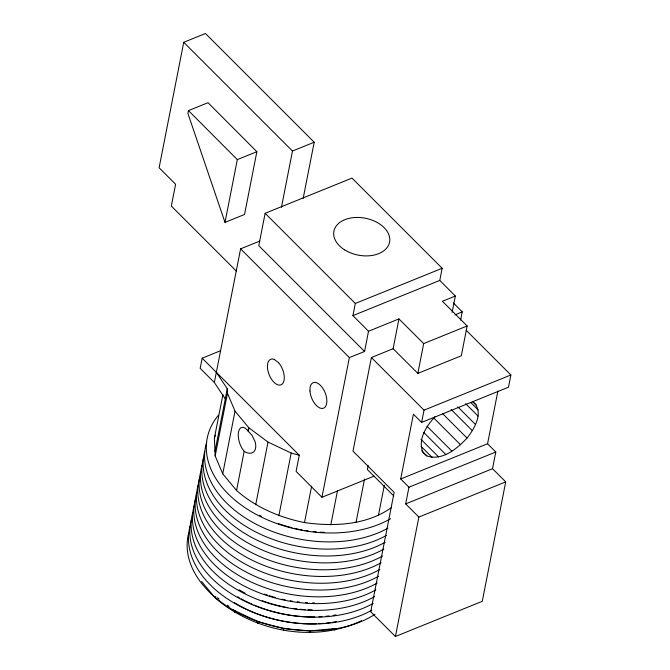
<?xml version="1.0" encoding="UTF-8"?>
<svg xmlns="http://www.w3.org/2000/svg" width="670" height="670" viewBox="0 0 670 670"><rect width="100%" height="100%" fill="white"/><g stroke="black" fill="none" stroke-linecap="round" stroke-linejoin="round"><path stroke-width="1" d="M435.199 416.514C426.606 425.701 417.184 439.796 423.122 452.61L426.84 455.935C442.351 461.169 457.141 448.632 467.057 438.063C474.469 428.708 484.318 412.134 473.296 402.017M374.053 476.152L321.952 497.266L349.363 357.587L364.589 351.499L368.5 331.24L352.923 315.612L355.309 303.468L265.136 213.303L351.993 178.111L442.158 268.276L439.78 280.42L455.332 296.048L452.133 312.371M391.288 507.718C366.306 525.347 333.819 526.712 304.49 522.583C279.591 517.558 255.747 507.374 236.56 490.474L244.165 451.295L242.28 448.758A13.794 6.516 72.8 0 1 238.696 431.212A13.794 6.516 72.8 0 1 247.339 430.106M455.332 296.048L442.409 301.282L467.132 325.972L461.312 355.762L417.862 373.391L393.131 348.71L398.943 318.903L368.5 331.24M417.862 373.391L423.666 343.584L398.943 318.903M303.183 198.345L314.197 142.224L205.447 33.5L183.731 42.302L159.117 167.776L175.615 184.275L171.319 206.067L236.485 271.233M188.479 110.609L187.918 113.465L225.003 222.39L244.55 214.475L256.861 151.705L208.027 102.694L188.479 110.609L237.314 159.627L225.003 222.39M220.489 350.753L202.156 358.19L200.171 368.316L214.341 382.486L225.287 398.868M214.341 382.486L240.605 248.838L259.901 241.024M236.56 490.474L222.733 473.824L215.171 455.952L214.392 438.063L222.917 394.605M214.978 451.421L227.272 388.742L216.351 372.336L202.156 358.19M215.171 455.952L227.473 393.273L227.272 388.742M265.136 213.303L258.788 245.689L364.589 351.499M222.733 473.824L235.028 411.154L227.473 393.273M281.442 207.315L292.48 151.026L183.731 42.302M361.566 620.638C314.498 643.359 254.55 631.718 215.439 598.151L215.765 596.476M234.584 612.439L234.91 610.764L233.252 609.524M255.714 504.761L268.008 442.083L248.855 427.795L235.028 411.154M257.757 623.393L258.084 621.718L234.91 610.764M278.879 515.707L291.174 453.037L268.008 442.083M216.351 372.336L299.264 455.206L296.09 471.37L321.952 497.266M283.368 630.261L283.695 628.586L310.001 630.906L335.201 628.519L334.874 630.194M304.49 522.583L311.634 486.202M309.674 632.581L310.001 630.906M330.796 524.895L337.538 490.549M393.131 348.71L371.389 357.537L352.99 451.144L394.144 492.35L370.711 611.785L395.426 636.5L482.283 601.3L505.708 481.872L492.525 468.699L495.8 452.016L487.567 443.766L497.869 391.113M356.005 522.508L364.53 479.067M368.165 465.491L367.369 469.544L393.851 496.018M378.391 515.573L384.346 485.264M395.426 636.5L418.859 517.072L405.677 503.899L408.951 487.216L400.71 478.966L413.398 414.169L421.639 422.401L508.488 387.201L510.883 374.974L466.286 330.385M421.639 422.401L424.026 410.166L371.389 357.537M460.625 320.059L462.233 311.843L453.356 302.966M244.165 451.295C246.878 453.113 250.764 454.277 253.578 452.016A13.635 8.275 58.6 0 0 255.044 441.522L251.878 435.14L248.176 431.229L248.855 427.795M214.392 438.063L215.464 435.123M454.972 314.908L462.233 311.843M237.314 159.627L256.861 151.705M292.48 151.026L314.197 142.224M355.309 303.468L442.158 268.276M352.923 315.612L439.78 280.42M423.666 343.584L467.132 325.972M424.026 410.166L510.883 374.974M400.71 478.966L487.567 443.766M408.951 487.216L495.8 452.016M405.677 503.899L492.525 468.699M418.859 517.072L505.708 481.872M291.174 453.037L299.264 455.206M258.084 621.718L283.695 628.586M274.231 359.413L278.611 362.746M217.432 597.724L219.09 598.963M227.423 605.178L229.09 606.417M472.518 401.632L476.236 404.956M470.801 402.561L478.145 409.906M465.625 403.658L478.112 416.145M457.87 406.899L475.499 424.529M451.069 409.42L472.375 430.718M442.811 413.826L467.057 438.063M433.373 417.603L460.55 444.78M426.949 426.195L451.923 451.17M240.605 248.838L349.363 357.587M423.783 432.51L445.818 454.545M420.961 439.311L438.59 456.94M421.103 446.396L432.117 457.409M421.698 450.793L426.84 455.935M201.611 581.501L215.439 598.151M247.339 430.115L248.176 431.229M374.974 614.331A108.85 72.126 11.1 0 1 247.908 617.472A108.85 72.126 11.1 0 1 188.68 533.136M336.575 621.517A101.874 67.502 11.1 0 1 332.714 622.212M330.746 622.514A101.874 67.502 11.1 0 1 325.746 623.142M323.71 623.343A101.874 67.502 11.1 0 1 318.593 623.711M316.525 623.804A101.874 67.502 11.1 0 1 234.458 602.657M324.322 532.349A101.874 67.502 11.1 0 1 320.268 532.156M316.19 531.854A101.874 67.502 11.1 0 1 313.133 531.553M308.049 530.916A101.874 67.502 11.1 0 1 305.017 530.447M302.019 529.928A101.874 67.502 11.1 0 1 294.004 528.236M292.003 527.742A101.874 67.502 11.1 0 1 278.343 523.58M261.267 516.185A101.874 67.502 11.1 0 1 259.458 515.238M390.618 518.722A108.85 72.126 11.1 0 1 250.547 511.193A108.85 72.126 11.1 0 1 218.529 415.14M278.628 362.755A13.769 7.219 68.2 0 1 282.413 383.843A13.769 7.219 68.2 0 1 268.637 373.316A13.769 7.219 68.2 0 1 274.231 359.388M387.964 528.136A108.85 72.126 11.1 0 1 261.149 526.704A108.85 72.126 11.1 0 1 206.661 442.351M386.548 535.355A108.85 72.126 11.1 0 1 261.049 534.534A108.85 72.126 11.1 0 1 204.702 451.488M385.191 542.239A108.85 72.126 11.1 0 1 259.7 541.419A108.85 72.126 11.1 0 1 203.353 458.372M383.843 549.124A108.85 72.126 11.1 0 1 258.344 548.303A108.85 72.126 11.1 0 1 201.997 465.256M382.486 556.041A108.85 72.126 11.1 0 1 256.987 555.221A108.85 72.126 11.1 0 1 200.64 472.174M381.18 562.708A108.85 72.126 11.1 0 1 255.68 561.887A108.85 72.126 11.1 0 1 199.333 478.841M379.848 569.492A108.85 72.126 11.1 0 1 254.349 568.671A108.85 72.126 11.1 0 1 198.002 485.624M378.517 576.275A108.85 72.126 11.1 0 1 253.017 575.455A108.85 72.126 11.1 0 1 196.67 492.408M377.185 583.068A108.85 72.126 11.1 0 1 251.685 582.247A108.85 72.126 11.1 0 1 195.339 499.2M314.498 602.916A101.874 67.502 11.1 0 1 312.496 602.891M307.455 602.707A101.874 67.502 11.1 0 1 305.42 602.581M299.297 602.037A101.874 67.502 11.1 0 1 297.262 601.802M292.195 601.099A101.874 67.502 11.1 0 1 290.185 600.772M285.185 599.834A101.874 67.502 11.1 0 1 282.171 599.189M275.186 597.439A101.874 67.502 11.1 0 1 269.307 595.689M267.372 595.052A101.874 67.502 11.1 0 1 264.516 594.064M375.853 589.851A108.85 72.126 11.1 0 1 250.354 589.031A108.85 72.126 11.1 0 1 194.007 505.984M374.522 596.643A108.85 72.126 11.1 0 1 249.022 595.823A108.85 72.126 11.1 0 1 192.675 512.776M312.128 609.901A101.874 67.502 11.1 0 1 308.108 609.792M305.068 609.641A101.874 67.502 11.1 0 1 299.967 609.248M296.911 608.921A101.874 67.502 11.1 0 1 292.84 608.402M287.815 607.59A101.874 67.502 11.1 0 1 262.204 600.722M245.153 593.201A101.874 67.502 11.1 0 1 239.031 589.776M336.03 614.884A101.874 67.502 11.1 0 1 333.107 615.37M329.129 615.914A101.874 67.502 11.1 0 1 326.106 616.249M322.019 616.593A101.874 67.502 11.1 0 1 318.937 616.769M314.808 616.894A101.874 67.502 11.1 0 1 254.047 605.052M252.138 604.223A101.874 67.502 11.1 0 1 241.116 598.754M239.366 597.774A101.874 67.502 11.1 0 1 237.657 596.769M373.19 603.427A108.85 72.126 11.1 0 1 247.691 602.606A108.85 72.126 11.1 0 1 191.344 519.56M371.858 610.219A108.85 72.126 11.1 0 1 246.359 609.399A108.85 72.126 11.1 0 1 190.012 526.352M309.967 391.012A13.769 7.244 67.9 0 0 323.367 408.248A13.769 7.244 67.9 0 0 321.851 386.967A13.769 7.244 67.9 0 0 309.967 391.012M344.531 249.818A28.375 18.802 11.1 0 0 389.555 242.264A28.375 18.802 11.1 0 0 351.139 217.934A28.375 18.802 11.1 0 0 344.531 249.818"/></g></svg>
